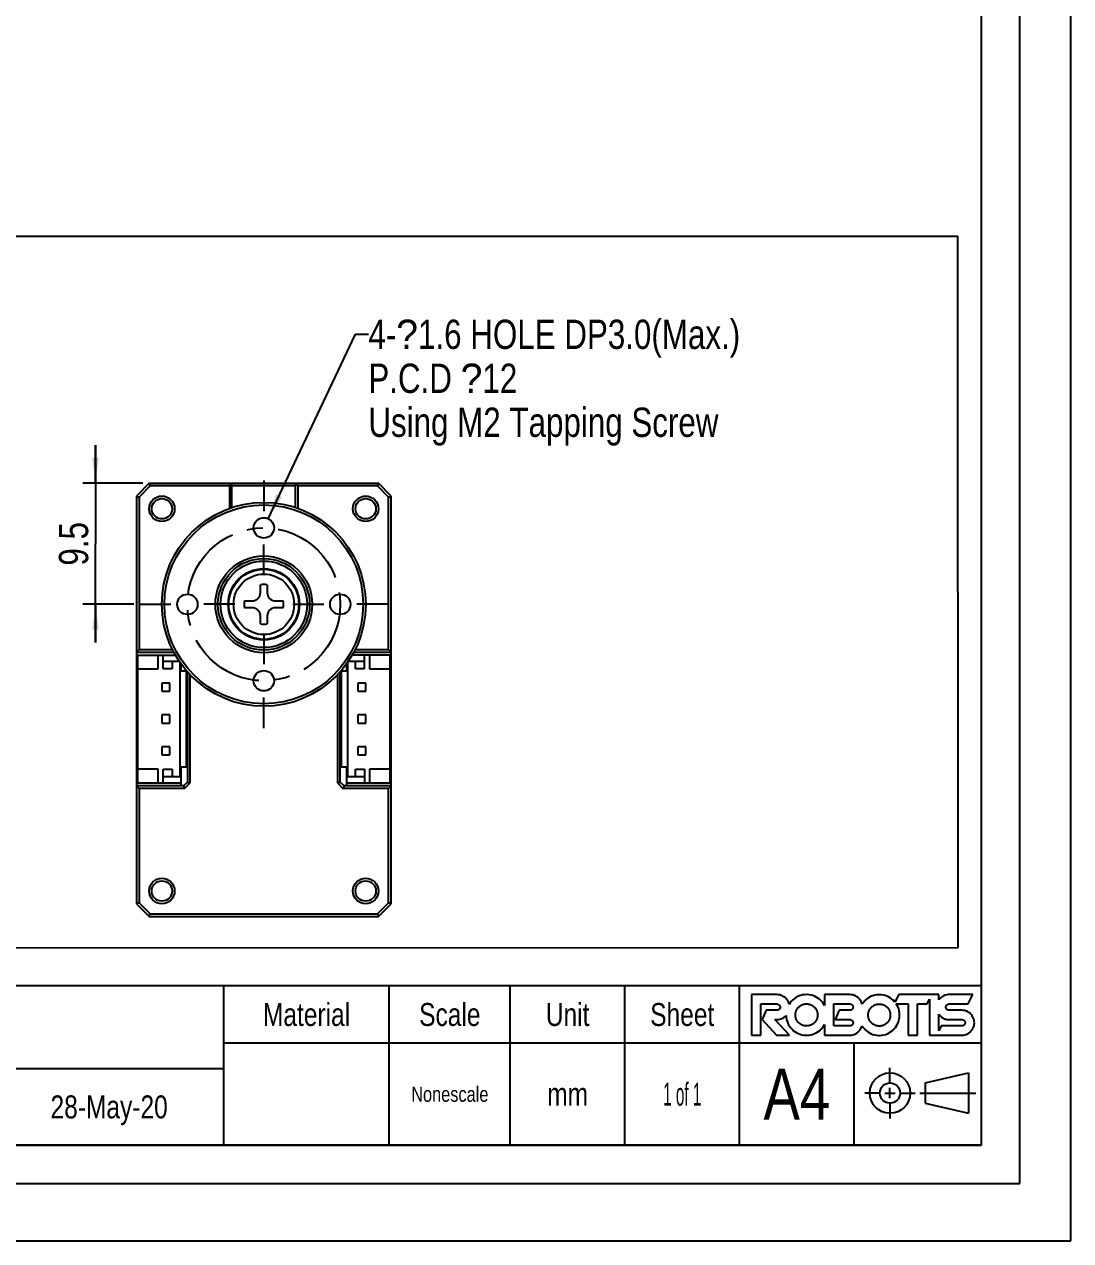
# Model space of a CAD drawing. Header units: millimetres. Extents: x 0 to 297, y 0 to 210.
# Drawn here: x 214.8 to 297, y 0 to 95.5 of the extents above; entities that cross this region are included whole.
import ezdxf

# ---------------------------------------------------------------- set-up
doc = ezdxf.new("R2010")
doc.units = ezdxf.units.MM
doc.header["$LTSCALE"] = 16.335
doc.linetypes.add('CENTER', pattern=[0.6, 0.375, -0.075, 0.075, -0.075])
doc.layers.get('0').update_dxf_attribs({"linetype": 'CONTINUOUS'})
for name, color, linetype in [('02___PRT_ALL_AXES', 7, 'CONTINUOUS'), ('3_ALL_AXES', 7, 'CONTINUOUS'), ('7_ALL_FEATURES', 7, 'CONTINUOUS')]:
    doc.layers.add(name, color=color, linetype=linetype)
doc.styles.get("Standard").update_dxf_attribs({"font": 'txt', "width": 0.8})
doc.styles.add('TEXTSTYLE_2', font='txt', dxfattribs={"width": 0.5})
doc.dimstyles.new('DIMSTYLE_1', dxfattribs={"dimtxt": 2.3, "dimasz": 2, "dimexe": 1, "dimexo": 0.5, "dimgap": 0.575, "dimtad": 1, "dimdsep": 46, "dimtxsty": 'Standard', "dimblk": '_FILLED', "dimblk1": '_FILLED', "dimblk2": '_FILLED', "dimcen": 0.09, "dimazin": 2, "dimtp": 0.01, "dimtm": 0.01, "dimtfac": 1, "dimtofl": 0, "dimtmove": 0, "dimatfit": 3, "dimldrblk": '_FILLED', "dimfxl": 0, "dimtolj": 1, "dimarcsym": 0})
doc.dimstyles.get("Standard").update_dxf_attribs({"dimtxt": 2.3, "dimasz": 2, "dimexe": 1, "dimexo": 0.5, "dimtad": 1, "dimdsep": 46, "dimtxsty": 'Standard', "dimblk": '_FILLED', "dimblk1": '_FILLED', "dimblk2": '_FILLED', "dimcen": 0.09, "dimazin": 2, "dimtol": 1, "dimtp": 0.01, "dimtm": 0.01, "dimtfac": 1, "dimtofl": 0, "dimtmove": 0, "dimatfit": 3, "dimldrblk": '_FILLED', "dimfxl": 0, "dimtolj": 1, "dimarcsym": 0})

# ---------------------------------------------------------------- blocks, each defined once
blk = doc.blocks.new('_FILLED')
at = {"color": 0, "linetype": 'ByBlock'}
blk.add_solid([(0, 0), (-1, 0.125), (-1, -0.125)], dxfattribs=at)
blk = doc.blocks.new('*D21')
at = {"color": 2, "linetype": 'Continuous'}
for p, q in [((220.429, 59.446), (220.429, 62.446)), ((220.429, 62.446), (220.429, 54.696)), ((224.145, 59.446), (219.429, 59.446)), ((220.429, 46.946), (220.429, 54.696)), ((223.432, 49.946), (219.429, 49.946)), ((220.429, 49.946), (220.429, 46.946))]:
    blk.add_line(p, q, dxfattribs=at)
at = {"color": 2, "linetype": 'Continuous', "xscale": 2, "yscale": 2, "zscale": 2}
for p, rotation in [((220.429, 59.446), 270), ((220.429, 49.946), 90)]:
    blk.add_blockref('_FILLED', p, dxfattribs=dict(at, rotation=rotation))
at = {"color": 2, "linetype": 'Continuous', "insert": (217.554, 54.696), "char_height": 2.3, "width": 5.52, "attachment_point": 2, "rotation": 90, "line_spacing_factor": 0.9}
blk.add_mtext('9.5', dxfattribs=at)

msp = doc.modelspace()

# ---------------------------------------------------------------- linework, layer by layer
at = {"color": 7, "linetype": 'Continuous'}
for p, q in [((297, 0), (297, 210)), ((293, 4.5), (293, 203.5)), ((168.622, 78.826), (288.15, 78.836)), ((288.154, 22.998), (288.15, 78.836)), ((223.745, 35.946), (223.745, 45.946)), ((223.745, 45.946), (226.721, 45.946)), ((225.342, 44.896), (225.342, 45.946)), ((225.745, 44.896), (225.745, 45.946)), ((243.545, 45.946), (240.568, 45.946)), ((241.545, 44.896), (241.545, 45.946)), ((241.947, 45.946), (241.947, 44.896)), ((243.545, 45.946), (243.545, 35.946)), ((223.745, 44.896), (225.342, 44.896)), ((225.745, 45.496), (227.002, 45.496)), ((226.442, 44.896), (225.745, 44.896)), ((226.442, 45.496), (226.442, 44.896)), ((227.042, 45.434), (227.042, 36.396)), ((240.247, 36.396), (240.247, 45.434)), ((240.288, 45.496), (241.545, 45.496)), ((240.847, 44.896), (240.847, 45.496)), ((241.545, 44.896), (240.847, 44.896)), ((241.947, 44.896), (243.545, 44.896)), ((227.545, 44.696), (227.545, 37.196)), ((239.745, 37.196), (239.745, 44.696)), ((225.625, 43.766), (225.625, 43.126)), ((226.265, 43.766), (225.625, 43.766)), ((225.625, 43.126), (226.265, 43.126)), ((226.265, 43.126), (226.265, 43.766)), ((241.665, 43.766), (241.025, 43.766)), ((241.025, 43.766), (241.025, 43.126)), ((241.025, 43.126), (241.665, 43.126)), ((241.665, 43.126), (241.665, 43.766)), ((225.625, 41.266), (225.625, 40.626)), ((226.265, 41.266), (225.625, 41.266)), ((226.265, 40.626), (226.265, 41.266)), ((241.665, 41.266), (241.025, 41.266)), ((241.025, 41.266), (241.025, 40.626)), ((241.665, 40.626), (241.665, 41.266)), ((225.625, 40.626), (226.265, 40.626)), ((241.025, 40.626), (241.665, 40.626)), ((225.625, 38.766), (225.625, 38.126)), ((226.265, 38.766), (225.625, 38.766)), ((226.265, 38.126), (226.265, 38.766)), ((241.665, 38.766), (241.025, 38.766)), ((241.025, 38.766), (241.025, 38.126)), ((241.665, 38.126), (241.665, 38.766)), ((225.625, 38.126), (226.265, 38.126)), ((241.025, 38.126), (241.665, 38.126)), ((225.342, 36.996), (223.745, 36.996)), ((225.342, 35.946), (225.342, 36.996)), ((225.745, 35.946), (225.745, 36.996)), ((225.745, 36.996), (226.442, 36.996)), ((227.042, 36.396), (225.745, 36.396)), ((226.442, 36.996), (226.442, 36.396)), ((241.545, 36.396), (240.247, 36.396)), ((240.847, 36.996), (241.545, 36.996)), ((240.847, 36.396), (240.847, 36.996)), ((241.545, 36.996), (241.545, 35.946)), ((243.545, 36.996), (241.947, 36.996)), ((241.947, 36.996), (241.947, 35.946)), ((223.745, 35.946), (227.145, 35.946)), ((240.145, 35.946), (243.545, 35.946)), ((168.626, 22.988), (288.154, 22.998)), ((273.93, 19.315), (271.945, 19.315)), ((271.945, 19.315), (271.945, 16.121)), ((274.052, 19.308), (273.93, 19.315)), ((274.167, 19.288), (274.052, 19.308)), ((274.276, 19.255), (274.167, 19.288)), ((274.38, 19.208), (274.276, 19.255)), ((274.479, 19.148), (274.38, 19.208)), ((274.572, 19.075), (274.479, 19.148)), ((275.536, 19.148), (275.409, 19.075)), ((275.668, 19.208), (275.536, 19.148)), ((275.806, 19.254), (275.668, 19.208)), ((275.949, 19.288), (275.806, 19.254)), ((276.099, 19.308), (275.949, 19.288)), ((276.257, 19.315), (276.099, 19.308)), ((276.315, 19.314), (276.257, 19.315)), ((276.469, 19.302), (276.315, 19.314)), ((276.617, 19.277), (276.469, 19.302)), ((276.758, 19.239), (276.617, 19.277)), ((276.894, 19.188), (276.758, 19.239)), ((277.024, 19.123), (276.894, 19.188)), ((277.149, 19.045), (277.024, 19.123)), ((279.659, 19.315), (277.674, 19.315)), ((277.674, 19.315), (277.674, 18.462)), ((279.781, 19.308), (279.659, 19.315)), ((279.896, 19.288), (279.781, 19.308)), ((280.006, 19.255), (279.896, 19.288)), ((280.058, 19.233), (280.006, 19.255)), ((280.109, 19.208), (280.058, 19.233)), ((280.208, 19.149), (280.109, 19.208)), ((280.302, 19.075), (280.208, 19.149)), ((281.204, 19.114), (281.079, 19.036)), ((281.334, 19.178), (281.204, 19.114)), ((281.47, 19.229), (281.334, 19.178)), ((281.611, 19.267), (281.47, 19.229)), ((281.759, 19.293), (281.611, 19.267)), ((281.914, 19.304), (281.759, 19.293)), ((281.972, 19.305), (281.914, 19.304)), ((282.129, 19.298), (281.972, 19.305)), ((282.279, 19.278), (282.129, 19.298)), ((282.423, 19.245), (282.279, 19.278)), ((282.56, 19.198), (282.423, 19.245)), ((282.693, 19.138), (282.56, 19.198)), ((282.819, 19.066), (282.693, 19.138)), ((283.494, 19.316), (283.2, 18.729)), ((285.921, 19.316), (283.494, 19.316)), ((286.65, 19.317), (285.921, 19.317)), ((285.921, 19.317), (285.921, 19.316)), ((286.65, 18.901), (286.65, 19.317)), ((286.849, 19.11), (286.758, 19.028)), ((286.945, 19.177), (286.849, 19.11)), ((287.046, 19.231), (286.945, 19.177)), ((287.098, 19.253), (287.046, 19.231)), ((287.152, 19.271), (287.098, 19.253)), ((287.264, 19.299), (287.152, 19.271)), ((287.382, 19.313), (287.264, 19.299)), ((287.452, 19.315), (287.382, 19.313)), ((289.322, 19.315), (287.452, 19.315)), ((288.957, 18.585), (289.322, 19.315)), ((272.675, 18.585), (273.93, 18.585)), ((272.675, 16.121), (272.675, 18.585)), ((273.93, 18.585), (273.951, 18.584)), ((273.951, 18.584), (274.009, 18.573)), ((274.009, 18.573), (274.036, 18.563)), ((274.036, 18.563), (274.061, 18.549)), ((274.061, 18.549), (274.108, 18.512)), ((274.108, 18.155), (274.061, 18.117)), ((274.108, 18.512), (274.145, 18.465)), ((274.145, 18.202), (274.108, 18.155)), ((274.145, 18.465), (274.159, 18.44)), ((274.159, 18.227), (274.145, 18.202)), ((274.159, 18.44), (274.169, 18.413)), ((274.169, 18.254), (274.159, 18.227)), ((274.169, 18.413), (274.18, 18.354)), ((274.18, 18.312), (274.169, 18.254)), ((274.18, 18.354), (274.181, 18.333)), ((274.181, 18.333), (274.18, 18.312)), ((274.623, 19.027), (274.572, 19.075)), ((274.687, 18.957), (274.623, 19.027)), ((274.757, 18.863), (274.687, 18.957)), ((274.814, 18.763), (274.757, 18.863)), ((274.858, 18.658), (274.814, 18.763)), ((274.888, 18.547), (274.858, 18.658)), ((274.973, 18.67), (274.888, 18.547)), ((275.072, 18.789), (274.973, 18.67)), ((275.128, 18.847), (275.072, 18.789)), ((275.169, 18.887), (275.128, 18.847)), ((275.287, 18.988), (275.169, 18.887)), ((275.409, 19.075), (275.287, 18.988)), ((275.493, 18.134), (275.514, 18.169)), ((275.514, 18.169), (275.536, 18.202)), ((275.536, 18.202), (275.56, 18.236)), ((275.56, 18.236), (275.586, 18.268)), ((275.586, 18.268), (275.615, 18.3)), ((275.615, 18.3), (275.645, 18.332)), ((275.645, 18.332), (275.661, 18.347)), ((275.661, 18.347), (275.693, 18.376)), ((275.693, 18.376), (275.726, 18.404)), ((275.726, 18.404), (275.759, 18.429)), ((275.759, 18.429), (275.793, 18.452)), ((275.793, 18.452), (275.828, 18.473)), ((275.828, 18.473), (275.863, 18.493)), ((275.863, 18.493), (275.899, 18.51)), ((275.899, 18.51), (275.935, 18.526)), ((275.935, 18.526), (275.972, 18.539)), ((275.972, 18.539), (276.01, 18.551)), ((276.01, 18.551), (276.049, 18.562)), ((276.049, 18.562), (276.089, 18.57)), ((276.089, 18.57), (276.129, 18.577)), ((276.129, 18.577), (276.171, 18.581)), ((276.171, 18.581), (276.213, 18.584)), ((276.213, 18.584), (276.257, 18.585)), ((276.257, 18.585), (276.282, 18.585)), ((276.282, 18.585), (276.325, 18.583)), ((276.325, 18.583), (276.367, 18.579)), ((276.367, 18.579), (276.409, 18.573)), ((276.409, 18.573), (276.449, 18.566)), ((276.449, 18.566), (276.488, 18.556)), ((276.488, 18.556), (276.527, 18.545)), ((276.527, 18.545), (276.564, 18.532)), ((276.564, 18.532), (276.601, 18.517)), ((276.601, 18.517), (276.637, 18.501)), ((276.637, 18.501), (276.672, 18.483)), ((276.672, 18.483), (276.707, 18.462)), ((276.707, 18.462), (276.741, 18.44)), ((276.741, 18.44), (276.774, 18.416)), ((276.774, 18.416), (276.807, 18.39)), ((276.807, 18.39), (276.839, 18.362)), ((276.839, 18.362), (276.871, 18.332)), ((276.871, 18.332), (276.901, 18.3)), ((276.901, 18.3), (276.929, 18.268)), ((276.929, 18.268), (276.955, 18.235)), ((276.955, 18.235), (276.979, 18.202)), ((276.979, 18.202), (277.001, 18.168)), ((277.001, 18.168), (277.021, 18.134)), ((277.27, 18.954), (277.149, 19.045)), ((277.386, 18.847), (277.27, 18.954)), ((277.405, 18.827), (277.386, 18.847)), ((277.509, 18.711), (277.405, 18.827)), ((277.598, 18.589), (277.509, 18.711)), ((277.674, 18.462), (277.598, 18.589)), ((278.404, 18.585), (279.659, 18.585)), ((278.404, 16.851), (278.404, 18.585)), ((279.659, 18.585), (279.665, 18.585)), ((279.665, 18.585), (279.687, 18.584)), ((279.687, 18.584), (279.709, 18.581)), ((279.709, 18.581), (279.729, 18.576)), ((279.729, 18.576), (279.749, 18.57)), ((279.749, 18.57), (279.759, 18.566)), ((279.759, 18.566), (279.768, 18.562)), ((279.768, 18.562), (279.786, 18.552)), ((279.786, 18.552), (279.804, 18.54)), ((279.804, 18.54), (279.821, 18.527)), ((279.821, 18.14), (279.804, 18.126)), ((279.821, 18.527), (279.837, 18.512)), ((279.837, 18.155), (279.821, 18.14)), ((279.837, 18.512), (279.852, 18.495)), ((279.852, 18.171), (279.837, 18.155)), ((279.852, 18.495), (279.866, 18.478)), ((279.866, 18.188), (279.852, 18.171)), ((279.866, 18.478), (279.877, 18.461)), ((279.877, 18.206), (279.866, 18.188)), ((279.877, 18.461), (279.887, 18.442)), ((279.887, 18.224), (279.877, 18.206)), ((279.887, 18.442), (279.891, 18.433)), ((279.891, 18.234), (279.887, 18.224)), ((279.891, 18.433), (279.895, 18.423)), ((279.895, 18.243), (279.891, 18.234)), ((279.895, 18.423), (279.901, 18.403)), ((279.901, 18.263), (279.895, 18.243)), ((279.901, 18.403), (279.906, 18.383)), ((279.906, 18.284), (279.901, 18.263)), ((279.906, 18.383), (279.909, 18.361)), ((279.909, 18.306), (279.906, 18.284)), ((279.909, 18.361), (279.91, 18.338)), ((279.91, 18.328), (279.909, 18.306)), ((279.91, 18.338), (279.91, 18.333)), ((279.91, 18.333), (279.91, 18.328)), ((280.352, 19.027), (280.302, 19.075)), ((280.41, 18.965), (280.352, 19.027)), ((280.481, 18.871), (280.41, 18.965)), ((280.539, 18.772), (280.481, 18.871)), ((280.584, 18.667), (280.539, 18.772)), ((280.615, 18.556), (280.584, 18.667)), ((280.703, 18.68), (280.615, 18.556)), ((280.804, 18.798), (280.703, 18.68)), ((280.842, 18.838), (280.804, 18.798)), ((280.959, 18.944), (280.842, 18.838)), ((281.079, 19.036), (280.959, 18.944)), ((281.208, 18.125), (281.229, 18.159)), ((281.229, 18.159), (281.251, 18.193)), ((281.251, 18.193), (281.275, 18.226)), ((281.275, 18.226), (281.301, 18.259)), ((281.301, 18.259), (281.33, 18.291)), ((281.33, 18.291), (281.36, 18.322)), ((281.36, 18.322), (281.375, 18.337)), ((281.375, 18.337), (281.408, 18.367)), ((281.408, 18.367), (281.441, 18.394)), ((281.441, 18.394), (281.474, 18.419)), ((281.474, 18.419), (281.508, 18.442)), ((281.508, 18.442), (281.542, 18.464)), ((281.542, 18.464), (281.578, 18.483)), ((281.578, 18.483), (281.613, 18.5)), ((281.613, 18.5), (281.65, 18.516)), ((281.65, 18.516), (281.687, 18.53)), ((281.687, 18.53), (281.725, 18.542)), ((281.725, 18.542), (281.764, 18.552)), ((281.764, 18.552), (281.804, 18.561)), ((281.804, 18.561), (281.844, 18.567)), ((281.844, 18.567), (281.886, 18.572)), ((281.886, 18.572), (281.928, 18.575)), ((281.928, 18.575), (281.972, 18.576)), ((281.972, 18.576), (281.996, 18.575)), ((281.996, 18.575), (282.04, 18.573)), ((282.04, 18.573), (282.082, 18.569)), ((282.082, 18.569), (282.123, 18.564)), ((282.123, 18.564), (282.164, 18.556)), ((282.164, 18.556), (282.203, 18.547)), ((282.203, 18.547), (282.242, 18.536)), ((282.242, 18.536), (282.279, 18.523)), ((282.279, 18.523), (282.316, 18.508)), ((282.316, 18.508), (282.352, 18.491)), ((282.352, 18.491), (282.387, 18.473)), ((282.387, 18.473), (282.422, 18.453)), ((282.422, 18.453), (282.456, 18.431)), ((282.456, 18.431), (282.489, 18.407)), ((282.489, 18.407), (282.522, 18.381)), ((282.522, 18.381), (282.554, 18.353)), ((282.554, 18.353), (282.586, 18.322)), ((282.586, 18.322), (282.616, 18.291)), ((282.616, 18.291), (282.644, 18.259)), ((282.644, 18.259), (282.67, 18.226)), ((282.67, 18.226), (282.694, 18.193)), ((282.694, 18.193), (282.716, 18.159)), ((282.716, 18.159), (282.736, 18.124)), ((282.942, 18.979), (282.819, 19.066)), ((283.059, 18.878), (282.942, 18.979)), ((283.101, 18.838), (283.059, 18.878)), ((283.2, 18.729), (283.101, 18.838)), ((283.308, 18.587), (284.25, 18.587)), ((283.385, 18.461), (283.308, 18.587)), ((283.448, 18.33), (283.385, 18.461)), ((283.497, 18.194), (283.448, 18.33)), ((283.534, 18.052), (283.497, 18.194)), ((284.25, 18.587), (284.25, 16.123)), ((284.981, 18.587), (285.732, 18.587)), ((284.981, 16.123), (284.981, 18.587)), ((285.732, 18.587), (285.921, 18.965)), ((285.921, 18.965), (285.921, 16.124)), ((286.683, 18.944), (286.65, 18.901)), ((286.758, 19.028), (286.683, 18.944)), ((287.201, 18.355), (287.212, 18.413)), ((287.201, 18.335), (287.201, 18.355)), ((287.201, 18.314), (287.201, 18.335)), ((287.212, 18.256), (287.201, 18.314)), ((287.212, 18.413), (287.223, 18.44)), ((287.223, 18.229), (287.212, 18.256)), ((287.223, 18.44), (287.236, 18.466)), ((287.236, 18.203), (287.223, 18.229)), ((287.236, 18.466), (287.274, 18.513)), ((287.274, 18.157), (287.236, 18.203)), ((287.274, 18.513), (287.32, 18.55)), ((287.32, 18.119), (287.274, 18.157)), ((287.32, 18.55), (287.346, 18.563)), ((287.346, 18.563), (287.373, 18.574)), ((287.373, 18.574), (287.431, 18.585)), ((287.431, 18.585), (287.452, 18.585)), ((287.452, 18.585), (288.957, 18.585)), ((273.086, 18.081), (272.766, 17.353)), ((272.766, 17.353), (273.898, 16.121)), ((273.93, 18.081), (273.086, 18.081)), ((273.767, 17.353), (273.931, 17.352)), ((274.911, 16.121), (273.767, 17.353)), ((273.951, 18.082), (273.93, 18.081)), ((273.931, 17.352), (274.053, 17.359)), ((274.009, 18.093), (273.951, 18.082)), ((274.036, 18.104), (274.009, 18.093)), ((274.061, 18.117), (274.036, 18.104)), ((274.053, 17.359), (274.168, 17.379)), ((274.168, 17.379), (274.277, 17.412)), ((274.277, 17.412), (274.33, 17.434)), ((274.33, 17.434), (274.381, 17.459)), ((274.381, 17.459), (274.479, 17.518)), ((274.479, 17.518), (274.573, 17.592)), ((274.573, 17.592), (274.623, 17.64)), ((274.623, 17.64), (274.661, 17.681)), ((274.661, 17.681), (274.661, 17.661)), ((274.661, 17.661), (274.673, 17.505)), ((274.673, 17.505), (274.698, 17.358)), ((274.698, 17.358), (274.736, 17.216)), ((274.736, 17.216), (274.788, 17.081)), ((275.39, 17.745), (275.392, 17.788)), ((275.39, 17.718), (275.39, 17.745)), ((275.39, 17.691), (275.39, 17.718)), ((275.392, 17.647), (275.39, 17.691)), ((275.392, 17.788), (275.396, 17.83)), ((275.396, 17.605), (275.392, 17.647)), ((275.396, 17.83), (275.402, 17.871)), ((275.402, 17.564), (275.396, 17.605)), ((275.402, 17.871), (275.41, 17.912)), ((275.41, 17.524), (275.402, 17.564)), ((275.41, 17.912), (275.419, 17.951)), ((275.419, 17.485), (275.41, 17.524)), ((275.419, 17.951), (275.43, 17.989)), ((275.43, 17.447), (275.419, 17.485)), ((275.43, 17.989), (275.443, 18.026)), ((275.443, 17.409), (275.43, 17.447)), ((275.443, 18.026), (275.451, 18.045)), ((275.451, 17.391), (275.443, 17.409)), ((275.451, 18.045), (275.458, 18.063)), ((275.458, 17.373), (275.451, 17.391)), ((275.458, 18.063), (275.475, 18.099)), ((275.475, 17.337), (275.458, 17.373)), ((275.475, 18.099), (275.493, 18.134)), ((275.493, 17.302), (275.475, 17.337)), ((275.514, 17.267), (275.493, 17.302)), ((275.536, 17.233), (275.514, 17.267)), ((275.56, 17.2), (275.536, 17.233)), ((275.586, 17.168), (275.56, 17.2)), ((276.955, 17.2), (276.929, 17.168)), ((276.979, 17.234), (276.955, 17.2)), ((277.001, 17.268), (276.979, 17.234)), ((277.021, 17.302), (277.001, 17.268)), ((277.021, 18.134), (277.04, 18.098)), ((277.04, 17.338), (277.021, 17.302)), ((277.04, 18.098), (277.056, 18.062)), ((277.056, 17.374), (277.04, 17.338)), ((277.056, 18.062), (277.071, 18.025)), ((277.071, 17.41), (277.056, 17.374)), ((277.071, 18.025), (277.084, 17.988)), ((277.084, 17.448), (277.071, 17.41)), ((277.084, 17.988), (277.095, 17.949)), ((277.095, 17.486), (277.084, 17.448)), ((277.095, 17.949), (277.105, 17.91)), ((277.104, 17.526), (277.095, 17.486)), ((277.112, 17.566), (277.104, 17.526)), ((277.105, 17.91), (277.112, 17.87)), ((277.112, 17.87), (277.118, 17.828)), ((277.118, 17.607), (277.112, 17.566)), ((277.118, 17.828), (277.122, 17.786)), ((277.122, 17.65), (277.118, 17.607)), ((277.122, 17.786), (277.124, 17.743)), ((277.124, 17.693), (277.122, 17.65)), ((277.124, 17.743), (277.124, 17.718)), ((277.124, 17.718), (277.124, 17.693)), ((278.815, 18.081), (278.495, 17.352)), ((278.495, 17.352), (279.659, 17.352)), ((279.659, 18.081), (278.815, 18.081)), ((279.665, 18.081), (279.659, 18.081)), ((279.659, 17.352), (279.664, 17.352)), ((279.664, 17.352), (279.687, 17.351)), ((279.687, 18.083), (279.665, 18.081)), ((279.709, 18.086), (279.687, 18.083)), ((279.687, 17.351), (279.708, 17.348)), ((279.708, 17.348), (279.729, 17.343)), ((279.729, 18.091), (279.709, 18.086)), ((279.749, 18.097), (279.729, 18.091)), ((279.729, 17.343), (279.749, 17.337)), ((279.759, 18.101), (279.749, 18.097)), ((279.749, 17.337), (279.758, 17.333)), ((279.758, 17.333), (279.768, 17.329)), ((279.768, 18.105), (279.759, 18.101)), ((279.786, 18.115), (279.768, 18.105)), ((279.768, 17.329), (279.786, 17.319)), ((279.804, 18.126), (279.786, 18.115)), ((279.786, 17.319), (279.804, 17.308)), ((279.804, 17.308), (279.821, 17.294)), ((279.821, 17.294), (279.837, 17.279)), ((279.837, 17.279), (279.852, 17.263)), ((279.852, 17.263), (279.866, 17.246)), ((279.866, 17.246), (279.877, 17.228)), ((279.877, 17.228), (279.887, 17.21)), ((279.887, 17.21), (279.891, 17.2)), ((279.891, 17.2), (279.895, 17.191)), ((279.895, 17.191), (279.901, 17.171)), ((281.104, 17.709), (281.105, 17.736)), ((281.105, 17.681), (281.104, 17.709)), ((281.105, 17.736), (281.107, 17.779)), ((281.107, 17.638), (281.105, 17.681)), ((281.107, 17.779), (281.111, 17.821)), ((281.111, 17.596), (281.107, 17.638)), ((281.111, 17.821), (281.117, 17.862)), ((281.117, 17.555), (281.111, 17.596)), ((281.117, 17.862), (281.124, 17.902)), ((281.124, 17.515), (281.117, 17.555)), ((281.124, 17.902), (281.134, 17.941)), ((281.134, 17.476), (281.124, 17.515)), ((281.134, 17.941), (281.145, 17.979)), ((281.145, 17.437), (281.134, 17.476)), ((281.145, 17.979), (281.158, 18.017)), ((281.158, 17.4), (281.145, 17.437)), ((281.158, 18.017), (281.173, 18.054)), ((281.173, 17.363), (281.158, 17.4)), ((281.173, 18.054), (281.19, 18.089)), ((281.19, 17.327), (281.173, 17.363)), ((281.19, 18.089), (281.208, 18.125)), ((281.208, 17.292), (281.19, 17.327)), ((281.229, 17.258), (281.208, 17.292)), ((281.251, 17.224), (281.229, 17.258)), ((281.275, 17.191), (281.251, 17.224)), ((281.301, 17.158), (281.275, 17.191)), ((282.67, 17.191), (282.644, 17.158)), ((282.694, 17.224), (282.67, 17.191)), ((282.716, 17.258), (282.694, 17.224)), ((282.736, 17.293), (282.716, 17.258)), ((282.736, 18.124), (282.755, 18.088)), ((282.755, 17.328), (282.736, 17.293)), ((282.755, 18.088), (282.771, 18.052)), ((282.771, 17.364), (282.755, 17.328)), ((282.771, 18.052), (282.786, 18.016)), ((282.786, 17.401), (282.771, 17.364)), ((282.786, 18.016), (282.799, 17.978)), ((282.799, 17.439), (282.786, 17.401)), ((282.799, 17.978), (282.81, 17.939)), ((282.81, 17.477), (282.799, 17.439)), ((282.81, 17.939), (282.819, 17.9)), ((282.819, 17.517), (282.81, 17.477)), ((282.819, 17.9), (282.827, 17.86)), ((282.827, 17.557), (282.819, 17.517)), ((282.827, 17.86), (282.833, 17.819)), ((282.833, 17.598), (282.827, 17.557)), ((282.833, 17.819), (282.837, 17.776)), ((282.837, 17.64), (282.833, 17.598)), ((282.837, 17.776), (282.839, 17.733)), ((282.839, 17.684), (282.837, 17.64)), ((282.839, 17.733), (282.839, 17.709)), ((282.839, 17.709), (282.839, 17.684)), ((283.461, 17.12), (283.508, 17.257)), ((283.508, 17.257), (283.541, 17.401)), ((283.558, 17.904), (283.534, 18.052)), ((283.541, 17.401), (283.561, 17.551)), ((283.568, 17.748), (283.558, 17.904)), ((283.561, 17.551), (283.568, 17.709)), ((283.568, 17.709), (283.568, 17.748)), ((286.65, 17.768), (286.673, 17.739)), ((286.65, 16.483), (286.65, 17.768)), ((286.673, 17.739), (286.701, 17.703)), ((286.701, 17.703), (286.729, 17.671)), ((286.729, 17.671), (286.758, 17.641)), ((286.758, 17.641), (286.792, 17.609)), ((286.792, 17.609), (286.826, 17.579)), ((286.826, 17.579), (286.86, 17.551)), ((286.86, 17.551), (286.896, 17.525)), ((286.896, 17.525), (286.932, 17.501)), ((286.932, 17.501), (286.968, 17.478)), ((286.968, 17.478), (287.005, 17.458)), ((287.005, 17.458), (287.043, 17.44)), ((287.043, 17.44), (287.082, 17.423)), ((287.082, 17.423), (287.121, 17.408)), ((287.121, 17.408), (287.161, 17.395)), ((287.161, 17.395), (287.202, 17.384)), ((287.202, 17.384), (287.244, 17.374)), ((287.244, 17.374), (287.287, 17.366)), ((287.287, 17.366), (287.33, 17.36)), ((287.346, 18.106), (287.32, 18.119)), ((287.33, 17.36), (287.375, 17.356)), ((287.373, 18.095), (287.346, 18.106)), ((287.431, 18.084), (287.373, 18.095)), ((287.375, 17.356), (287.421, 17.354)), ((287.421, 17.354), (287.452, 17.354)), ((287.452, 18.084), (287.431, 18.084)), ((288.455, 18.084), (287.452, 18.084)), ((287.452, 17.354), (288.455, 17.354)), ((288.578, 18.077), (288.455, 18.084)), ((288.455, 17.354), (288.478, 17.353)), ((288.478, 17.353), (288.5, 17.35)), ((288.5, 17.35), (288.521, 17.346)), ((288.521, 17.346), (288.542, 17.339)), ((288.542, 17.339), (288.561, 17.331)), ((288.561, 17.331), (288.58, 17.322)), ((288.693, 18.057), (288.578, 18.077)), ((288.58, 17.322), (288.599, 17.31)), ((288.599, 17.31), (288.616, 17.296)), ((288.616, 17.296), (288.633, 17.281)), ((288.633, 17.281), (288.649, 17.264)), ((288.649, 17.264), (288.662, 17.246)), ((288.662, 17.246), (288.674, 17.228)), ((288.674, 17.228), (288.684, 17.209)), ((288.684, 17.209), (288.692, 17.189)), ((288.692, 17.189), (288.698, 17.169)), ((288.802, 18.023), (288.693, 18.057)), ((288.855, 18.002), (288.802, 18.023)), ((288.906, 17.977), (288.855, 18.002)), ((289.005, 17.917), (288.906, 17.977)), ((289.098, 17.844), (289.005, 17.917)), ((289.149, 17.796), (289.098, 17.844)), ((289.196, 17.746), (289.149, 17.796)), ((289.27, 17.652), (289.196, 17.746)), ((289.329, 17.553), (289.27, 17.652)), ((289.376, 17.45), (289.329, 17.553)), ((289.409, 17.34), (289.376, 17.45)), ((289.429, 17.225), (289.409, 17.34)), ((289.436, 17.103), (289.429, 17.225)), ((274.788, 17.081), (274.852, 16.95)), ((274.852, 16.95), (274.93, 16.825)), ((274.93, 16.825), (275.021, 16.705)), ((275.021, 16.705), (275.128, 16.589)), ((275.128, 16.589), (275.244, 16.482)), ((275.244, 16.482), (275.364, 16.39)), ((275.364, 16.39), (275.49, 16.313)), ((275.49, 16.313), (275.62, 16.248)), ((275.615, 17.136), (275.586, 17.168)), ((275.645, 17.104), (275.615, 17.136)), ((275.62, 16.248), (275.755, 16.197)), ((275.661, 17.089), (275.645, 17.104)), ((275.693, 17.06), (275.661, 17.089)), ((275.726, 17.032), (275.693, 17.06)), ((275.759, 17.007), (275.726, 17.032)), ((275.793, 16.984), (275.759, 17.007)), ((275.828, 16.963), (275.793, 16.984)), ((275.863, 16.943), (275.828, 16.963)), ((275.899, 16.926), (275.863, 16.943)), ((275.935, 16.91), (275.899, 16.926)), ((275.972, 16.896), (275.935, 16.91)), ((276.01, 16.884), (275.972, 16.896)), ((276.049, 16.874), (276.01, 16.884)), ((276.089, 16.866), (276.049, 16.874)), ((276.129, 16.859), (276.089, 16.866)), ((276.171, 16.855), (276.129, 16.859)), ((276.213, 16.852), (276.171, 16.855)), ((276.257, 16.851), (276.213, 16.852)), ((276.282, 16.851), (276.257, 16.851)), ((276.325, 16.853), (276.282, 16.851)), ((276.367, 16.857), (276.325, 16.853)), ((276.409, 16.863), (276.367, 16.857)), ((276.449, 16.87), (276.409, 16.863)), ((276.488, 16.88), (276.449, 16.87)), ((276.527, 16.891), (276.488, 16.88)), ((276.564, 16.904), (276.527, 16.891)), ((276.601, 16.918), (276.564, 16.904)), ((276.637, 16.935), (276.601, 16.918)), ((276.672, 16.953), (276.637, 16.935)), ((276.707, 16.974), (276.672, 16.953)), ((276.741, 16.996), (276.707, 16.974)), ((276.774, 17.02), (276.741, 16.996)), ((276.758, 16.197), (276.894, 16.248)), ((276.807, 17.046), (276.774, 17.02)), ((276.839, 17.074), (276.807, 17.046)), ((276.871, 17.104), (276.839, 17.074)), ((276.901, 17.136), (276.871, 17.104)), ((276.894, 16.248), (277.024, 16.313)), ((276.929, 17.168), (276.901, 17.136)), ((277.024, 16.313), (277.149, 16.39)), ((277.149, 16.39), (277.27, 16.482)), ((277.27, 16.482), (277.386, 16.589)), ((277.386, 16.589), (277.405, 16.608)), ((277.405, 16.608), (277.509, 16.725)), ((277.509, 16.725), (277.598, 16.847)), ((277.598, 16.847), (277.674, 16.974)), ((277.674, 16.974), (277.674, 16.121)), ((279.659, 16.851), (278.404, 16.851)), ((279.664, 16.851), (279.659, 16.851)), ((279.687, 16.852), (279.664, 16.851)), ((279.708, 16.855), (279.687, 16.852)), ((279.729, 16.86), (279.708, 16.855)), ((279.749, 16.866), (279.729, 16.86)), ((279.758, 16.87), (279.749, 16.866)), ((279.768, 16.874), (279.758, 16.87)), ((279.786, 16.884), (279.768, 16.874)), ((279.804, 16.895), (279.786, 16.884)), ((279.821, 16.908), (279.804, 16.895)), ((279.837, 16.924), (279.821, 16.908)), ((279.852, 16.94), (279.837, 16.924)), ((279.866, 16.957), (279.852, 16.94)), ((279.877, 16.975), (279.866, 16.957)), ((279.887, 16.993), (279.877, 16.975)), ((279.891, 17.002), (279.887, 16.993)), ((279.895, 17.012), (279.891, 17.002)), ((279.901, 17.032), (279.895, 17.012)), ((279.901, 17.171), (279.906, 17.15)), ((279.906, 17.052), (279.901, 17.032)), ((279.906, 17.15), (279.909, 17.129)), ((279.909, 17.074), (279.906, 17.052)), ((279.909, 17.129), (279.91, 17.106)), ((279.91, 17.096), (279.909, 17.074)), ((279.91, 17.106), (279.91, 17.101)), ((279.91, 17.101), (279.91, 17.096)), ((280.109, 16.228), (280.208, 16.287)), ((280.208, 16.287), (280.302, 16.361)), ((280.302, 16.361), (280.352, 16.409)), ((280.352, 16.409), (280.4, 16.459)), ((280.4, 16.459), (280.473, 16.553)), ((280.473, 16.553), (280.532, 16.652)), ((280.532, 16.652), (280.579, 16.756)), ((280.579, 16.756), (280.612, 16.866)), ((280.612, 16.866), (280.654, 16.803)), ((280.654, 16.803), (280.699, 16.742)), ((280.699, 16.742), (280.8, 16.624)), ((280.8, 16.624), (280.842, 16.579)), ((280.842, 16.579), (280.959, 16.473)), ((280.959, 16.473), (281.079, 16.381)), ((281.079, 16.381), (281.204, 16.303)), ((281.204, 16.303), (281.334, 16.239)), ((281.33, 17.126), (281.301, 17.158)), ((281.36, 17.095), (281.33, 17.126)), ((281.334, 16.239), (281.47, 16.188)), ((281.376, 17.079), (281.36, 17.095)), ((281.408, 17.05), (281.376, 17.079)), ((281.441, 17.023), (281.408, 17.05)), ((281.474, 16.998), (281.441, 17.023)), ((281.508, 16.974), (281.474, 16.998)), ((281.542, 16.953), (281.508, 16.974)), ((281.578, 16.934), (281.542, 16.953)), ((281.613, 16.916), (281.578, 16.934)), ((281.65, 16.901), (281.613, 16.916)), ((281.687, 16.887), (281.65, 16.901)), ((281.725, 16.875), (281.687, 16.887)), ((281.764, 16.865), (281.725, 16.875)), ((281.804, 16.856), (281.764, 16.865)), ((281.844, 16.85), (281.804, 16.856)), ((281.886, 16.845), (281.844, 16.85)), ((281.928, 16.842), (281.886, 16.845)), ((281.972, 16.841), (281.928, 16.842)), ((281.997, 16.841), (281.972, 16.841)), ((282.04, 16.844), (281.997, 16.841)), ((282.082, 16.847), (282.04, 16.844)), ((282.124, 16.853), (282.082, 16.847)), ((282.164, 16.861), (282.124, 16.853)), ((282.203, 16.87), (282.164, 16.861)), ((282.242, 16.881), (282.203, 16.87)), ((282.279, 16.894), (282.242, 16.881)), ((282.316, 16.909), (282.279, 16.894)), ((282.352, 16.925), (282.316, 16.909)), ((282.387, 16.944), (282.352, 16.925)), ((282.422, 16.964), (282.387, 16.944)), ((282.456, 16.986), (282.422, 16.964)), ((282.489, 17.01), (282.456, 16.986)), ((282.473, 16.188), (282.609, 16.239)), ((282.522, 17.036), (282.489, 17.01)), ((282.554, 17.064), (282.522, 17.036)), ((282.586, 17.095), (282.554, 17.064)), ((282.616, 17.126), (282.586, 17.095)), ((282.609, 16.239), (282.739, 16.303)), ((282.644, 17.158), (282.616, 17.126)), ((282.739, 16.303), (282.864, 16.381)), ((282.864, 16.381), (282.984, 16.473)), ((282.984, 16.473), (283.101, 16.579)), ((283.101, 16.579), (283.141, 16.621)), ((283.141, 16.621), (283.242, 16.738)), ((283.242, 16.738), (283.329, 16.861)), ((283.329, 16.861), (283.401, 16.987)), ((283.401, 16.987), (283.461, 17.12)), ((286.834, 16.852), (286.65, 16.483)), ((288.455, 16.852), (286.834, 16.852)), ((286.834, 16.852), (286.834, 16.852)), ((288.478, 16.853), (288.455, 16.852)), ((288.5, 16.855), (288.478, 16.853)), ((288.521, 16.86), (288.5, 16.855)), ((288.542, 16.866), (288.521, 16.86)), ((288.562, 16.874), (288.542, 16.866)), ((288.58, 16.884), (288.562, 16.874)), ((288.599, 16.896), (288.58, 16.884)), ((288.616, 16.909), (288.599, 16.896)), ((288.633, 16.925), (288.616, 16.909)), ((288.649, 16.942), (288.633, 16.925)), ((288.662, 16.959), (288.649, 16.942)), ((288.674, 16.977), (288.662, 16.959)), ((288.684, 16.996), (288.674, 16.977)), ((288.692, 17.016), (288.684, 16.996)), ((288.698, 17.036), (288.692, 17.016)), ((288.698, 17.169), (288.702, 17.147)), ((288.702, 17.058), (288.698, 17.036)), ((288.702, 17.147), (288.705, 17.125)), ((288.705, 17.08), (288.702, 17.058)), ((288.705, 17.125), (288.706, 17.103)), ((288.706, 17.103), (288.705, 17.08)), ((288.906, 16.229), (289.004, 16.288)), ((289.004, 16.288), (289.098, 16.362)), ((289.098, 16.362), (289.149, 16.409)), ((289.149, 16.409), (289.196, 16.46)), ((289.196, 16.46), (289.27, 16.554)), ((289.27, 16.554), (289.329, 16.652)), ((289.329, 16.652), (289.376, 16.756)), ((289.376, 16.756), (289.409, 16.865)), ((289.409, 16.865), (289.429, 16.98)), ((289.429, 16.98), (289.436, 17.103)), ((271.945, 16.121), (272.675, 16.121)), ((273.898, 16.121), (274.911, 16.121)), ((275.755, 16.197), (275.896, 16.159)), ((275.896, 16.159), (276.044, 16.134)), ((276.044, 16.134), (276.199, 16.122)), ((276.199, 16.122), (276.257, 16.121)), ((276.257, 16.121), (276.315, 16.122)), ((276.315, 16.122), (276.469, 16.134)), ((276.469, 16.134), (276.617, 16.159)), ((276.617, 16.159), (276.758, 16.197)), ((277.674, 16.121), (279.659, 16.121)), ((279.659, 16.121), (279.781, 16.128)), ((279.781, 16.128), (279.897, 16.148)), ((279.897, 16.148), (280.006, 16.181)), ((280.006, 16.181), (280.058, 16.203)), ((280.058, 16.203), (280.109, 16.228)), ((281.47, 16.188), (281.611, 16.15)), ((281.611, 16.15), (281.759, 16.124)), ((281.759, 16.124), (281.914, 16.113)), ((281.914, 16.113), (281.972, 16.112)), ((281.972, 16.112), (282.029, 16.113)), ((282.029, 16.113), (282.184, 16.124)), ((282.184, 16.124), (282.332, 16.15)), ((282.332, 16.15), (282.473, 16.188)), ((284.25, 16.123), (284.981, 16.123)), ((285.921, 16.124), (286.472, 16.124)), ((286.472, 16.124), (286.471, 16.123)), ((286.471, 16.123), (286.667, 16.123)), ((286.667, 16.123), (286.67, 16.122)), ((286.67, 16.122), (286.667, 16.122)), ((286.667, 16.122), (288.455, 16.122)), ((288.455, 16.122), (288.578, 16.129)), ((288.578, 16.129), (288.693, 16.149)), ((288.693, 16.149), (288.802, 16.182)), ((288.802, 16.182), (288.855, 16.204)), ((288.855, 16.204), (288.906, 16.229)), ((282.812, 12.382), (282.812, 13.573)), ((285.574, 12.382), (288.977, 13.176)), ((288.977, 13.176), (288.977, 9.999)), ((282.018, 11.588), (280.827, 11.588)), ((282.415, 11.588), (283.209, 11.588)), ((282.812, 11.191), (282.812, 11.985)), ((283.606, 11.588), (284.797, 11.588)), ((285.165, 11.588), (289.565, 11.588)), ((285.574, 12.382), (285.574, 10.794)), ((282.812, 10.794), (282.812, 9.602)), ((285.574, 10.794), (288.977, 9.999)), ((8, 4.5), (293, 4.5)), ((0, 0), (297, 0))]:
    msp.add_line(p, q, dxfattribs=at)
at = {"color": 1, "linetype": 'Continuous'}
for p, q in [((290, 7.5), (290, 200.5)), ((16, 7.5), (290, 7.5))]:
    msp.add_line(p, q, dxfattribs=at)
at = {"color": 2, "linetype": 'Continuous'}
for p, q in [((290, 20), (188.5, 20)), ((230.5, 7.5), (230.5, 20)), ((243.5, 7.5), (243.5, 20)), ((253, 7.5), (253, 20)), ((262, 7.5), (262, 20)), ((271, 7.5), (271, 20)), ((290, 7.5), (290, 20)), ((290, 15.5), (230.5, 15.5)), ((280, 7.5), (280, 15.5)), ((230.5, 13.5), (188.5, 13.5)), ((290, 7.5), (188.5, 7.5))]:
    msp.add_line(p, q, dxfattribs=at)
at = {"color": 7, "linetype": 'Continuous'}
for radius in [1.588, 0.794]:
    msp.add_circle((282.812, 11.588), radius, dxfattribs=at)
at = {"layer": '02___PRT_ALL_AXES', "color": 7, "linetype": 'CENTER'}
for p, q in [((233.645, 59.659), (233.645, 57.246)), ((233.645, 52.234), (233.645, 54.646)), ((223.932, 49.946), (226.345, 49.946)), ((231.357, 49.946), (228.945, 49.946)), ((235.932, 49.946), (238.345, 49.946)), ((243.357, 49.946), (240.945, 49.946)), ((233.645, 47.659), (233.645, 45.246)), ((233.645, 40.234), (233.645, 42.646))]:
    msp.add_line(p, q, dxfattribs=at)
at = {"layer": '02___PRT_ALL_AXES', "color": 7, "linetype": 'Continuous'}
for centre, radius in [((225.645, 57.446), 0.8), ((241.645, 57.446), 0.8), ((233.645, 55.946), 0.8), ((233.645, 49.946), 3.4), ((227.645, 49.946), 0.8), ((239.645, 49.946), 0.8), ((233.645, 43.946), 0.8), ((225.645, 27.446), 0.8), ((241.645, 27.446), 0.8)]:
    msp.add_circle(centre, radius, dxfattribs=at)
at = {"layer": '02___PRT_ALL_AXES', "color": 7, "linetype": 'CENTER'}
msp.add_circle((233.645, 49.946), 6, dxfattribs=at)
at = {"layer": '3_ALL_AXES', "color": 7, "linetype": 'Continuous'}
msp.add_circle((233.645, 49.946), 2.75, dxfattribs=at)
at = {"layer": '3_ALL_AXES', "color": 9, "linetype": 'Continuous'}
msp.add_circle((233.645, 49.946), 2.378, dxfattribs=at)
at = {"layer": '7_ALL_FEATURES', "color": 7, "linetype": 'Continuous'}
for p, q in [((224.645, 59.446), (223.645, 58.446)), ((224.728, 59.246), (223.845, 58.363)), ((224.728, 59.246), (224.645, 59.446)), ((224.645, 59.446), (242.645, 59.446)), ((230.945, 59.246), (224.728, 59.246)), ((230.945, 59.446), (231.145, 59.246)), ((231.045, 59.346), (230.945, 59.246)), ((230.945, 59.246), (230.945, 57.476)), ((231.145, 57.541), (231.145, 59.446)), ((236.145, 59.246), (231.145, 59.246)), ((236.145, 59.246), (236.345, 59.446)), ((236.145, 57.541), (236.145, 59.446)), ((236.345, 59.246), (236.245, 59.346)), ((236.345, 57.476), (236.345, 59.246)), ((242.562, 59.246), (236.345, 59.246)), ((242.645, 59.446), (242.562, 59.246)), ((243.445, 58.363), (242.562, 59.246)), ((243.645, 58.446), (242.645, 59.446)), ((223.645, 58.446), (223.645, 26.446)), ((223.645, 58.446), (223.845, 58.363)), ((223.845, 58.363), (223.845, 46.396)), ((243.445, 58.363), (243.645, 58.446)), ((243.445, 46.396), (243.445, 58.363)), ((243.645, 26.446), (243.645, 58.446)), ((233.376, 50.865), (233.376, 51.472)), ((233.914, 51.472), (233.914, 50.865)), ((232.118, 50.215), (232.726, 50.215)), ((232.726, 49.677), (232.118, 49.677)), ((234.564, 50.215), (235.171, 50.215)), ((235.171, 49.677), (234.564, 49.677)), ((233.376, 48.42), (233.376, 49.027)), ((233.914, 49.027), (233.914, 48.42)), ((223.845, 46.396), (223.645, 46.196)), ((223.645, 46.196), (226.581, 46.196)), ((223.845, 46.396), (226.48, 46.396)), ((240.709, 46.196), (243.645, 46.196)), ((240.81, 46.396), (243.445, 46.396)), ((243.645, 46.196), (243.445, 46.396)), ((227.145, 44.696), (227.145, 45.285)), ((240.145, 45.285), (240.145, 44.696)), ((227.615, 44.696), (227.145, 44.696)), ((227.645, 44.661), (227.645, 35.996)), ((227.845, 44.439), (227.845, 35.913)), ((239.445, 35.913), (239.445, 44.439)), ((239.645, 35.996), (239.645, 44.661)), ((240.145, 44.696), (239.675, 44.696)), ((227.145, 35.696), (227.145, 37.196)), ((227.145, 37.196), (227.645, 37.196)), ((239.645, 37.196), (240.145, 37.196)), ((240.145, 37.196), (240.145, 35.696)), ((223.645, 35.696), (223.845, 35.496)), ((227.345, 35.696), (223.645, 35.696)), ((223.845, 35.496), (223.845, 26.529)), ((227.428, 35.496), (223.845, 35.496)), ((227.345, 35.696), (227.645, 35.996)), ((227.345, 35.696), (227.428, 35.496)), ((227.428, 35.496), (227.845, 35.913)), ((227.645, 35.996), (227.845, 35.913)), ((239.645, 35.996), (239.445, 35.913)), ((239.445, 35.913), (239.862, 35.496)), ((239.645, 35.996), (239.945, 35.696)), ((239.945, 35.696), (239.862, 35.496)), ((243.445, 35.496), (239.862, 35.496)), ((243.645, 35.696), (239.945, 35.696)), ((243.445, 35.496), (243.645, 35.696)), ((243.445, 26.529), (243.445, 35.496)), ((223.845, 26.529), (223.645, 26.446)), ((223.645, 26.446), (224.645, 25.446)), ((223.845, 26.529), (224.728, 25.646)), ((242.562, 25.646), (243.445, 26.529)), ((242.645, 25.446), (243.645, 26.446)), ((243.645, 26.446), (243.445, 26.529)), ((224.645, 25.446), (224.728, 25.646)), ((224.645, 25.446), (242.645, 25.446)), ((224.728, 25.646), (242.562, 25.646)), ((242.562, 25.646), (242.645, 25.446))]:
    msp.add_line(p, q, dxfattribs=at)
for centre, radius in [((225.645, 57.446), 1), ((241.645, 57.446), 1), ((233.645, 49.946), 8), ((233.645, 49.946), 7.8), ((233.645, 49.946), 3.8), ((233.645, 49.946), 3.6), ((233.645, 49.946), 2.8), ((225.645, 27.446), 1), ((241.645, 27.446), 1)]:
    msp.add_circle(centre, radius, dxfattribs=at)
for centre, radius, start, end in [((232.726, 50.865), 0.65, 270, 360), ((233.645, 49.946), 1.55, 79.99684, 100.00316), ((234.564, 50.865), 0.65, 180, 270), ((233.645, 49.946), 1.55, 169.99684, 190.00316), ((232.726, 49.027), 0.65, 0, 90), ((234.564, 49.027), 0.65, 90, 180), ((233.645, 49.946), 1.55, 349.99684, 10.00316), ((233.645, 49.946), 1.55, 259.99684, 280.00316)]:
    msp.add_arc(centre, radius, start, end, dxfattribs=at)

# ---------------------------------------------------------------- texts
at = {"color": 2, "linetype": 'Continuous', "insert": (241.855, 72.289), "char_height": 2.3, "width": 43.19282, "attachment_point": 1, "line_spacing_factor": 0.9}
msp.add_mtext('4-\\fSymbol_ASME;{\\W1.0;?}\\ftxt;1.6 HOLE DP3.0(Max.)\\PP.C.D \\fSymbol_ASME;{\\W1.0;?}\\ftxt;12\\PUsing M2 Tapping Screw', dxfattribs=at)
at = {"color": 7, "linetype": 'Continuous', "attachment_point": 2, "line_spacing_factor": 0.9}
for s, insert, char_height, width in [('Material', (237, 18.65), 1.8, 11.52), ('Scale', (248.25, 18.65), 1.8, 7.2), ('Unit', (257.5, 18.65), 1.8, 5.76), ('Sheet', (266.5, 18.65), 1.8, 7.2), ('A4', (275.5, 13.5), 4, 6.4), ('Nonescale', (248.25, 12.1), 1.2, 8.64), ('mm', (257.5, 12.4), 1.8, 2.88), ('28-May-20', (221.5, 11.4), 1.8, 12.96)]:
    msp.add_mtext(s, dxfattribs=dict(at, insert=insert, char_height=char_height, width=width))
at = {"color": 7, "linetype": 'Continuous', "insert": (266.5, 12.4), "char_height": 1.8, "width": 5.4, "attachment_point": 2, "line_spacing_factor": 0.9, "style": 'TEXTSTYLE_2'}
msp.add_mtext('1 of 1', dxfattribs=at)

# ---------------------------------------------------------------- dimensions: what is measured, and where the dimension line sits
at = {"color": 2, "linetype": 'Continuous'}
dim = msp.add_linear_dim(base=(220.429, 59.446), p1=(223.932, 49.946), p2=(224.645, 59.446), angle=90, dimstyle='DIMSTYLE_1', dxfattribs=at)
dim.commit()
dim.dimension.update_dxf_attribs({"geometry": '*D21', "text_midpoint": (220.429, 54.754), "dimtype": 160})

# ---------------------------------------------------------------- leaders
at = {"color": 2, "linetype": 'Continuous', "annotation_type": 0, "has_hookline": 1, "hookline_direction": 1, "text_width": 37.455}
msp.add_leader([(233.988, 56.669), (240.855, 71.139), (241.855, 71.139)], dimstyle='Standard', override={"dimtad": 0}, dxfattribs=at)

doc.saveas('drawing.dxf')
